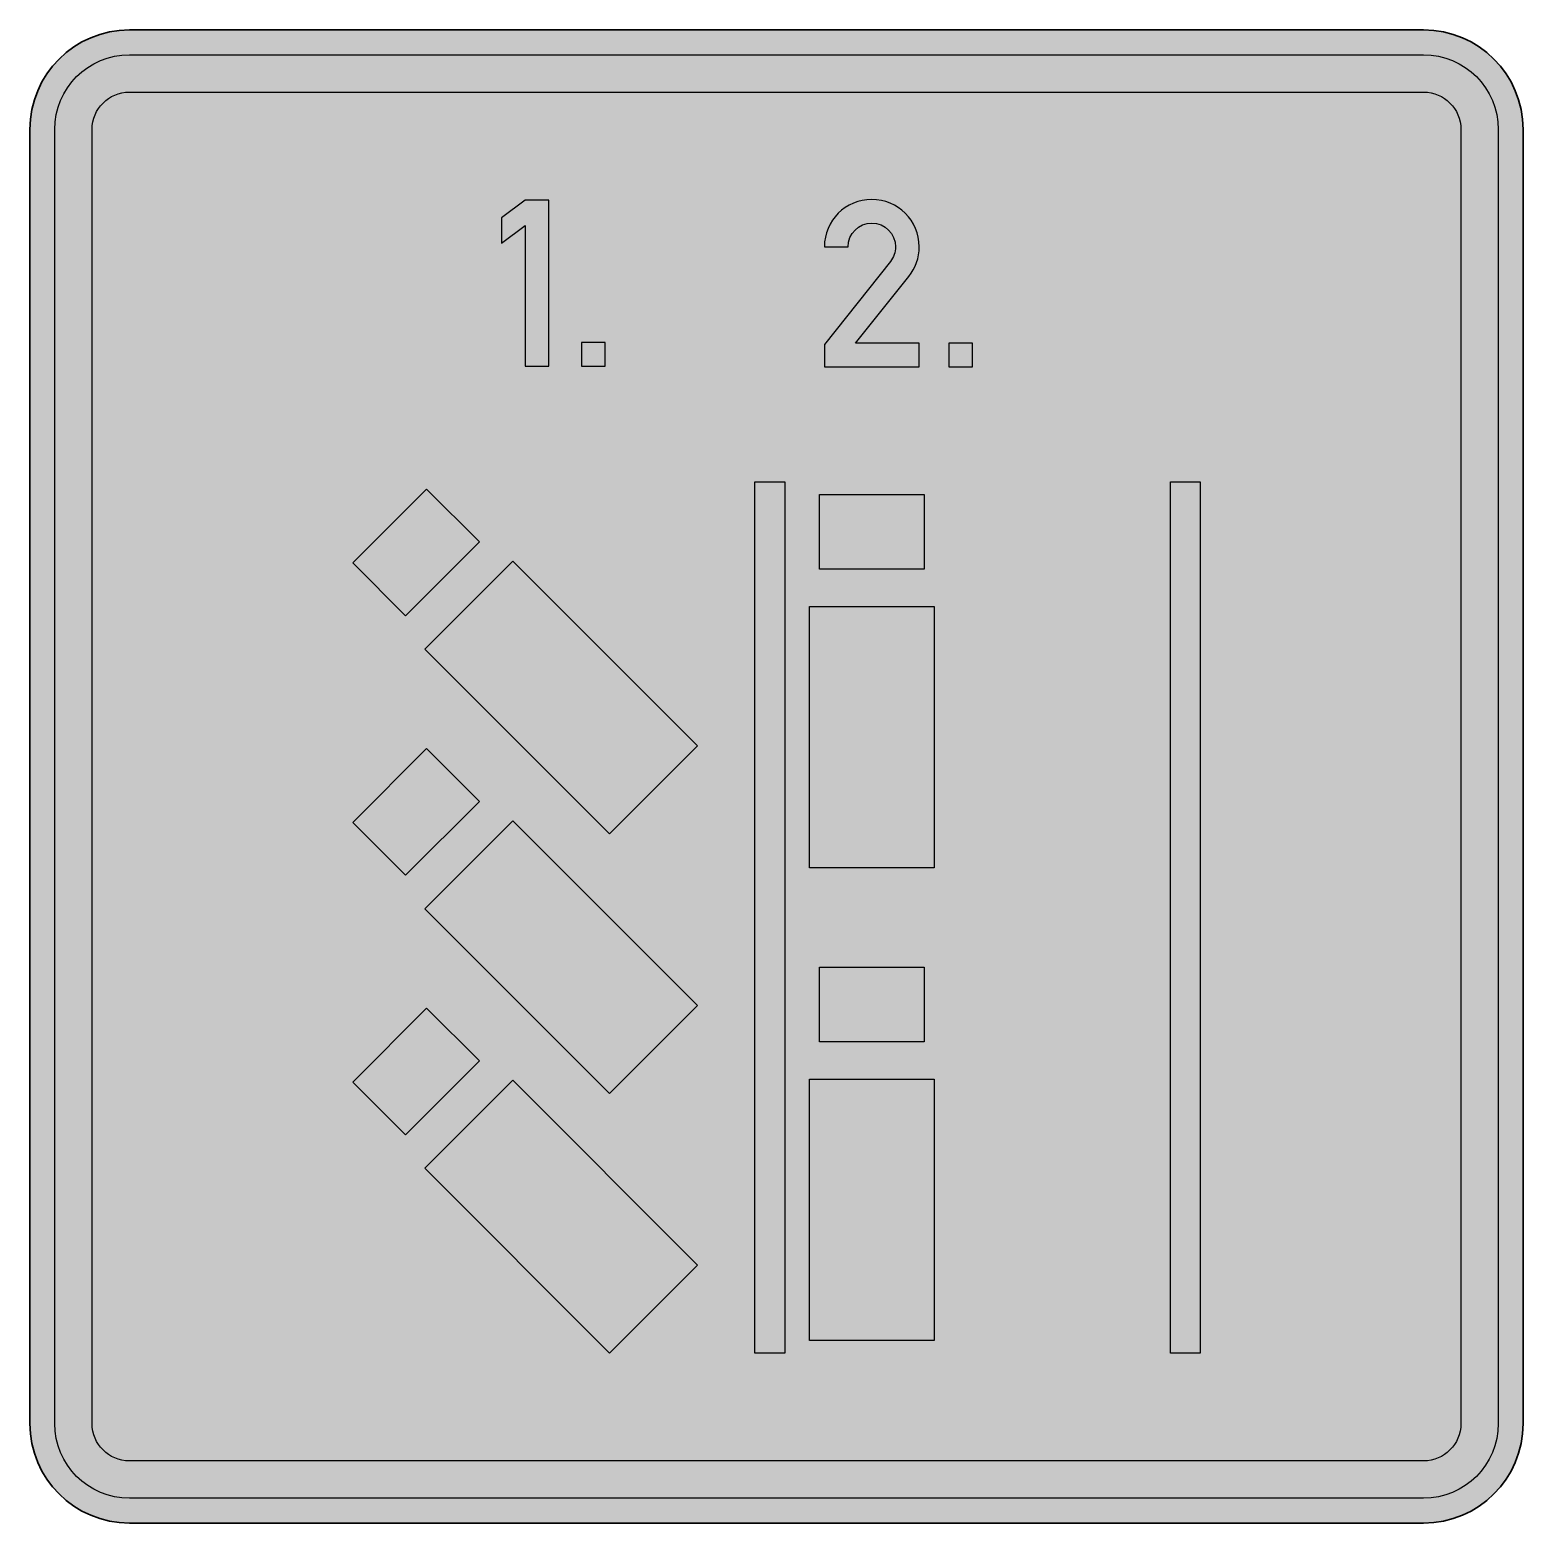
# Model space of a CAD drawing. Header units: centimetres. Extents: x 0 to 60, y 0 to 60.
import ezdxf

# ---------------------------------------------------------------- set-up
doc = ezdxf.new("R2010")
doc.units = ezdxf.units.CM
doc.header["$MEASUREMENT"] = 0
doc.layers.add('Ebene 1', color=7, linetype='Continuous')

msp = doc.modelspace()

# ---------------------------------------------------------------- hatches: boundary and pattern name
at = {"layer": 'Ebene 1', "true_color": 0xfefefe}
h = msp.add_hatch(color=7, dxfattribs=at)
edge = h.paths.add_edge_path()
edge.add_spline(control_points=[(56.00002, 0), (58.20915, 0), (59.99999, 1.79084), (59.99999, 3.99997), (59.99999, 3.99997), (59.99999, 55.99998), (59.99999, 55.99998), (59.99999, 58.20893), (58.20915, 59.99999), (56.00002, 59.99999), (56.00002, 59.99999), (4.00001, 59.99999), (4.00001, 59.99999), (1.79106, 59.99999), (0, 58.20893), (0, 55.99998), (0, 55.99998), (0, 3.99997), (0, 3.99997), (0, 1.79084), (1.79106, 0), (4.00001, 0), (4.00001, 0), (56.00002, 0), (56.00002, 0)], knot_values=[0, 0, 0, 0, 0.125, 0.125, 0.125, 0.25, 0.25, 0.25, 0.375, 0.375, 0.375, 0.5, 0.5, 0.5, 0.625, 0.625, 0.625, 0.75, 0.75, 0.75, 0.875, 0.875, 0.875, 1, 1, 1, 1], degree=3, periodic=1)
at = {"layer": 'Ebene 1', "true_color": 0x2b2a29}
h = msp.add_hatch(color=250, dxfattribs=at)
edge = h.paths.add_edge_path()
edge.add_spline(control_points=[(56.00002, 0.99997), (57.65688, 0.99997), (59.00002, 2.34311), (59.00002, 3.99997), (59.00002, 3.99997), (59.00002, 55.99998), (59.00002, 55.99998), (59.00002, 57.6568), (57.65688, 58.99968), (56.00002, 58.99968), (56.00002, 58.99968), (4.00001, 58.99968), (4.00001, 58.99968), (2.34319, 58.99968), (1.00031, 57.6568), (1.00031, 55.99998), (1.00031, 55.99998), (1.00031, 3.99997), (1.00031, 3.99997), (1.00031, 2.34311), (2.34319, 0.99997), (4.00001, 0.99997), (4.00001, 0.99997), (56.00002, 0.99997), (56.00002, 0.99997)], knot_values=[0, 0, 0, 0, 0.125, 0.125, 0.125, 0.25, 0.25, 0.25, 0.375, 0.375, 0.375, 0.5, 0.5, 0.5, 0.625, 0.625, 0.625, 0.75, 0.75, 0.75, 0.875, 0.875, 0.875, 1, 1, 1, 1], degree=3, periodic=1)
at = {"layer": 'Ebene 1', "true_color": 0xfefefe}
h = msp.add_hatch(color=7, dxfattribs=at)
edge = h.paths.add_edge_path()
edge.add_spline(control_points=[(56.00002, 2.5), (56.82846, 2.5), (57.49999, 3.17153), (57.49999, 3.99997), (57.49999, 3.99997), (57.49999, 55.99998), (57.49999, 55.99998), (57.49999, 56.82839), (56.82846, 57.50004), (56.00002, 57.50004), (56.00002, 57.50004), (4.00001, 57.50004), (4.00001, 57.50004), (3.1716, 57.50004), (2.49995, 56.82839), (2.49995, 55.99998), (2.49995, 55.99998), (2.49995, 3.99997), (2.49995, 3.99997), (2.49995, 3.17153), (3.1716, 2.5), (4.00001, 2.5), (4.00001, 2.5), (56.00002, 2.5), (56.00002, 2.5)], knot_values=[0, 0, 0, 0, 0.125, 0.125, 0.125, 0.25, 0.25, 0.25, 0.375, 0.375, 0.375, 0.5, 0.5, 0.5, 0.625, 0.625, 0.625, 0.75, 0.75, 0.75, 0.875, 0.875, 0.875, 1, 1, 1, 1], degree=3, periodic=1)
at = {"layer": 'Ebene 1', "true_color": 0x2b2a29}
h = msp.add_hatch(color=250, dxfattribs=at)
edge = h.paths.add_edge_path()
edge.add_spline(control_points=[(18.94757, 52.4429), (18.94757, 52.4429), (19.89995, 53.15719), (19.89995, 53.15719), (19.89995, 53.15719), (20.85233, 53.15719), (20.85233, 53.15719), (20.85233, 53.15719), (20.85233, 46.49052), (20.85233, 46.49052), (20.85233, 46.49052), (19.89995, 46.49052), (19.89995, 46.49052), (19.89995, 46.49052), (19.89995, 52.14528), (19.89995, 52.14528), (19.89995, 52.14528), (18.94757, 51.431), (18.94757, 51.431), (18.94757, 51.431), (18.94757, 52.4429), (18.94757, 52.4429), (18.94757, 52.4429), (18.94757, 52.4429), (18.94757, 52.4429)], knot_values=[0, 0, 0, 0, 0.125, 0.125, 0.125, 0.25, 0.25, 0.25, 0.375, 0.375, 0.375, 0.5, 0.5, 0.5, 0.625, 0.625, 0.625, 0.75, 0.75, 0.75, 0.875, 0.875, 0.875, 1, 1, 1, 1], degree=3, periodic=1)
at = {"layer": 'Ebene 1', "true_color": 0x9d9e9e}
h = msp.add_hatch(color=253, dxfattribs=at)
edge = h.paths.add_edge_path()
edge.add_spline(control_points=[(34.78185, 51.28219), (34.78185, 51.80817), (34.35545, 52.23457), (33.82947, 52.23457), (33.30348, 52.23457), (32.87709, 51.80817), (32.87709, 51.28219), (32.87709, 51.28219), (31.92471, 51.28219), (31.92471, 51.28219), (31.92471, 52.33416), (32.7775, 53.18695), (33.82947, 53.18695), (34.88144, 53.18695), (35.73423, 52.33416), (35.73423, 51.28218), (35.73423, 50.84984), (35.58715, 50.43037), (35.31716, 50.0927), (35.31716, 50.0927), (33.17471, 47.41314), (33.17471, 47.41314), (33.17471, 47.41314), (35.73423, 47.41314), (35.73423, 47.41314), (35.73423, 47.41314), (35.73423, 46.46076), (35.73423, 46.46076), (35.73423, 46.46076), (31.92471, 46.46076), (31.92471, 46.46076), (31.92471, 46.46076), (31.92471, 47.35362), (31.92471, 47.35362), (31.92471, 47.35362), (34.57516, 50.68976), (34.57516, 50.68976), (34.709, 50.85822), (34.78185, 51.06703), (34.78185, 51.28219), (34.78185, 51.28219), (34.78185, 51.28219), (34.78185, 51.28219)], knot_values=[0, 0, 0, 0, 0.07142857, 0.07142857, 0.07142857, 0.14285714, 0.14285714, 0.14285714, 0.21428571, 0.21428571, 0.21428571, 0.28571429, 0.28571429, 0.28571429, 0.35714286, 0.35714286, 0.35714286, 0.42857143, 0.42857143, 0.42857143, 0.5, 0.5, 0.5, 0.57142857, 0.57142857, 0.57142857, 0.64285714, 0.64285714, 0.64285714, 0.71428571, 0.71428571, 0.71428571, 0.78571429, 0.78571429, 0.78571429, 0.85714286, 0.85714286, 0.85714286, 0.92857143, 0.92857143, 0.92857143, 1, 1, 1, 1], degree=3, periodic=1)
at = {"layer": 'Ebene 1', "true_color": 0x2b2a29}
h = msp.add_hatch(color=250, dxfattribs=at)
edge = h.paths.add_edge_path()
edge.add_spline(control_points=[(22.16185, 47.4429), (22.16185, 47.4429), (23.11423, 47.4429), (23.11423, 47.4429), (23.11423, 47.4429), (23.11423, 46.49052), (23.11423, 46.49052), (23.11423, 46.49052), (22.16185, 46.49052), (22.16185, 46.49052), (22.16185, 46.49052), (22.16185, 47.4429), (22.16185, 47.4429), (22.16185, 47.4429), (22.16185, 47.4429), (22.16185, 47.4429)], knot_values=[0, 0, 0, 0, 0.2, 0.2, 0.2, 0.4, 0.4, 0.4, 0.6, 0.6, 0.6, 0.8, 0.8, 0.8, 1, 1, 1, 1], degree=3, periodic=1)
at = {"layer": 'Ebene 1', "true_color": 0x9d9e9e}
h = msp.add_hatch(color=253, dxfattribs=at)
edge = h.paths.add_edge_path()
edge.add_spline(control_points=[(36.92471, 47.41314), (36.92471, 47.41314), (37.87709, 47.41314), (37.87709, 47.41314), (37.87709, 47.41314), (37.87709, 46.46076), (37.87709, 46.46076), (37.87709, 46.46076), (36.92471, 46.46076), (36.92471, 46.46076), (36.92471, 46.46076), (36.92471, 47.41314), (36.92471, 47.41314), (36.92471, 47.41314), (36.92471, 47.41314), (36.92471, 47.41314)], knot_values=[0, 0, 0, 0, 0.2, 0.2, 0.2, 0.4, 0.4, 0.4, 0.6, 0.6, 0.6, 0.8, 0.8, 0.8, 1, 1, 1, 1], degree=3, periodic=1)
at = {"layer": 'Ebene 1', "true_color": 0x2b2a29}
h = msp.add_hatch(color=250, dxfattribs=at)
edge = h.paths.add_edge_path()
edge.add_spline(control_points=[(18.06147, 39.42919), (18.06147, 39.42919), (15.94013, 41.55052), (15.94013, 41.55052), (15.94013, 41.55052), (12.97027, 38.58066), (12.97027, 38.58066), (12.97027, 38.58066), (15.0916, 36.45932), (15.0916, 36.45932), (15.0916, 36.45932), (18.06147, 39.42919), (18.06147, 39.42919)], knot_values=[0, 0, 0, 0, 0.25, 0.25, 0.25, 0.5, 0.5, 0.5, 0.75, 0.75, 0.75, 1, 1, 1, 1], degree=3, periodic=1)
h = msp.add_hatch(color=250, dxfattribs=at)
edge = h.paths.add_edge_path()
edge.add_spline(control_points=[(29.12956, 6.83316), (29.12956, 6.83316), (30.32956, 6.83316), (30.32956, 6.83316), (30.32956, 6.83316), (30.32956, 41.83335), (30.32956, 41.83335), (30.32956, 41.83335), (29.12956, 41.83335), (29.12956, 41.83335), (29.12956, 41.83335), (29.12956, 6.83316), (29.12956, 6.83316)], knot_values=[0, 0, 0, 0, 0.25, 0.25, 0.25, 0.5, 0.5, 0.5, 0.75, 0.75, 0.75, 1, 1, 1, 1], degree=3, periodic=1)
h = msp.add_hatch(color=250, dxfattribs=at)
edge = h.paths.add_edge_path()
edge.add_spline(control_points=[(45.82965, 6.83316), (45.82965, 6.83316), (47.02965, 6.83316), (47.02965, 6.83316), (47.02965, 6.83316), (47.02965, 41.83335), (47.02965, 41.83335), (47.02965, 41.83335), (45.82965, 41.83335), (45.82965, 41.83335), (45.82965, 41.83335), (45.82965, 6.83316), (45.82965, 6.83316)], knot_values=[0, 0, 0, 0, 0.25, 0.25, 0.25, 0.5, 0.5, 0.5, 0.75, 0.75, 0.75, 1, 1, 1, 1], degree=3, periodic=1)
at = {"layer": 'Ebene 1', "true_color": 0x9d9e9e}
h = msp.add_hatch(color=253, dxfattribs=at)
edge = h.paths.add_edge_path()
edge.add_spline(control_points=[(35.92953, 38.33332), (35.92953, 38.33332), (35.92953, 41.33336), (35.92953, 41.33336), (35.92953, 41.33336), (31.7295, 41.33336), (31.7295, 41.33336), (31.7295, 41.33336), (31.7295, 38.33332), (31.7295, 38.33332), (31.7295, 38.33332), (35.92953, 38.33332), (35.92953, 38.33332)], knot_values=[0, 0, 0, 0, 0.25, 0.25, 0.25, 0.5, 0.5, 0.5, 0.75, 0.75, 0.75, 1, 1, 1, 1], degree=3, periodic=1)
at = {"layer": 'Ebene 1', "true_color": 0x2b2a29}
h = msp.add_hatch(color=250, dxfattribs=at)
edge = h.paths.add_edge_path()
edge.add_spline(control_points=[(23.29407, 27.69122), (23.29407, 27.69122), (26.82957, 31.22676), (26.82957, 31.22676), (26.82957, 31.22676), (19.40497, 38.65136), (19.40497, 38.65136), (19.40497, 38.65136), (15.86943, 35.11582), (15.86943, 35.11582), (15.86943, 35.11582), (23.29407, 27.69122), (23.29407, 27.69122)], knot_values=[0, 0, 0, 0, 0.25, 0.25, 0.25, 0.5, 0.5, 0.5, 0.75, 0.75, 0.75, 1, 1, 1, 1], degree=3, periodic=1)
at = {"layer": 'Ebene 1', "true_color": 0x9d9e9e}
h = msp.add_hatch(color=253, dxfattribs=at)
edge = h.paths.add_edge_path()
edge.add_spline(control_points=[(31.32953, 26.33336), (31.32953, 26.33336), (36.3295, 26.33336), (36.3295, 26.33336), (36.3295, 26.33336), (36.3295, 36.83332), (36.3295, 36.83332), (36.3295, 36.83332), (31.32953, 36.83332), (31.32953, 36.83332), (31.32953, 36.83332), (31.32953, 26.33336), (31.32953, 26.33336)], knot_values=[0, 0, 0, 0, 0.25, 0.25, 0.25, 0.5, 0.5, 0.5, 0.75, 0.75, 0.75, 1, 1, 1, 1], degree=3, periodic=1)
at = {"layer": 'Ebene 1', "true_color": 0x2b2a29}
h = msp.add_hatch(color=250, dxfattribs=at)
edge = h.paths.add_edge_path()
edge.add_spline(control_points=[(18.06147, 29.00016), (18.06147, 29.00016), (15.94013, 31.12149), (15.94013, 31.12149), (15.94013, 31.12149), (12.97027, 28.15162), (12.97027, 28.15162), (12.97027, 28.15162), (15.0916, 26.03029), (15.0916, 26.03029), (15.0916, 26.03029), (18.06147, 29.00016), (18.06147, 29.00016)], knot_values=[0, 0, 0, 0, 0.25, 0.25, 0.25, 0.5, 0.5, 0.5, 0.75, 0.75, 0.75, 1, 1, 1, 1], degree=3, periodic=1)
h = msp.add_hatch(color=250, dxfattribs=at)
edge = h.paths.add_edge_path()
edge.add_spline(control_points=[(23.29407, 17.26219), (23.29407, 17.26219), (26.82957, 20.79772), (26.82957, 20.79772), (26.82957, 20.79772), (19.40497, 28.22232), (19.40497, 28.22232), (19.40497, 28.22232), (15.86943, 24.68679), (15.86943, 24.68679), (15.86943, 24.68679), (23.29407, 17.26219), (23.29407, 17.26219)], knot_values=[0, 0, 0, 0, 0.25, 0.25, 0.25, 0.5, 0.5, 0.5, 0.75, 0.75, 0.75, 1, 1, 1, 1], degree=3, periodic=1)
at = {"layer": 'Ebene 1', "true_color": 0x9d9e9e}
h = msp.add_hatch(color=253, dxfattribs=at)
edge = h.paths.add_edge_path()
edge.add_spline(control_points=[(35.92953, 19.33316), (35.92953, 19.33316), (35.92953, 22.33316), (35.92953, 22.33316), (35.92953, 22.33316), (31.7295, 22.33316), (31.7295, 22.33316), (31.7295, 22.33316), (31.7295, 19.33316), (31.7295, 19.33316), (31.7295, 19.33316), (35.92953, 19.33316), (35.92953, 19.33316)], knot_values=[0, 0, 0, 0, 0.25, 0.25, 0.25, 0.5, 0.5, 0.5, 0.75, 0.75, 0.75, 1, 1, 1, 1], degree=3, periodic=1)
at = {"layer": 'Ebene 1', "true_color": 0x2b2a29}
h = msp.add_hatch(color=250, dxfattribs=at)
edge = h.paths.add_edge_path()
edge.add_spline(control_points=[(18.06147, 18.57112), (18.06147, 18.57112), (15.94013, 20.69246), (15.94013, 20.69246), (15.94013, 20.69246), (12.97027, 17.72259), (12.97027, 17.72259), (12.97027, 17.72259), (15.0916, 15.60126), (15.0916, 15.60126), (15.0916, 15.60126), (18.06147, 18.57112), (18.06147, 18.57112)], knot_values=[0, 0, 0, 0, 0.25, 0.25, 0.25, 0.5, 0.5, 0.5, 0.75, 0.75, 0.75, 1, 1, 1, 1], degree=3, periodic=1)
h = msp.add_hatch(color=250, dxfattribs=at)
edge = h.paths.add_edge_path()
edge.add_spline(control_points=[(23.29407, 6.83316), (23.29407, 6.83316), (26.82957, 10.36869), (26.82957, 10.36869), (26.82957, 10.36869), (19.40497, 17.79329), (19.40497, 17.79329), (19.40497, 17.79329), (15.86943, 14.25776), (15.86943, 14.25776), (15.86943, 14.25776), (23.29407, 6.83316), (23.29407, 6.83316)], knot_values=[0, 0, 0, 0, 0.25, 0.25, 0.25, 0.5, 0.5, 0.5, 0.75, 0.75, 0.75, 1, 1, 1, 1], degree=3, periodic=1)
at = {"layer": 'Ebene 1', "true_color": 0x9d9e9e}
h = msp.add_hatch(color=253, dxfattribs=at)
edge = h.paths.add_edge_path()
edge.add_spline(control_points=[(31.32953, 7.33316), (31.32953, 7.33316), (36.3295, 7.33316), (36.3295, 7.33316), (36.3295, 7.33316), (36.3295, 17.83316), (36.3295, 17.83316), (36.3295, 17.83316), (31.32953, 17.83316), (31.32953, 17.83316), (31.32953, 17.83316), (31.32953, 7.33316), (31.32953, 7.33316)], knot_values=[0, 0, 0, 0, 0.25, 0.25, 0.25, 0.5, 0.5, 0.5, 0.75, 0.75, 0.75, 1, 1, 1, 1], degree=3, periodic=1)

# ---------------------------------------------------------------- linework, layer by layer
at = {"layer": 'Ebene 1', "color": 7}
for points in [[(56.00002, 0), (58.20915, 0), (59.99999, 1.79084), (59.99999, 3.99997), (59.99999, 3.99997), (59.99999, 55.99998), (59.99999, 55.99998), (59.99999, 58.20893), (58.20915, 59.99999), (56.00002, 59.99999), (56.00002, 59.99999), (4.00001, 59.99999), (4.00001, 59.99999), (1.79106, 59.99999), (0, 58.20893), (0, 55.99998), (0, 55.99998), (0, 3.99997), (0, 3.99997), (0, 1.79084), (1.79106, 0), (4.00001, 0), (4.00001, 0), (56.00002, 0), (56.00002, 0)], [(56.00002, 2.5), (56.82846, 2.5), (57.49999, 3.17153), (57.49999, 3.99997), (57.49999, 3.99997), (57.49999, 55.99998), (57.49999, 55.99998), (57.49999, 56.82839), (56.82846, 57.50004), (56.00002, 57.50004), (56.00002, 57.50004), (4.00001, 57.50004), (4.00001, 57.50004), (3.1716, 57.50004), (2.49995, 56.82839), (2.49995, 55.99998), (2.49995, 55.99998), (2.49995, 3.99997), (2.49995, 3.99997), (2.49995, 3.17153), (3.1716, 2.5), (4.00001, 2.5), (4.00001, 2.5), (56.00002, 2.5), (56.00002, 2.5)]]:
    msp.add_open_spline(points, degree=3, knots=[0, 0, 0, 0, 0.125, 0.125, 0.125, 0.25, 0.25, 0.25, 0.375, 0.375, 0.375, 0.5, 0.5, 0.5, 0.625, 0.625, 0.625, 0.75, 0.75, 0.75, 0.875, 0.875, 0.875, 1, 1, 1, 1], dxfattribs=at)
at = {"layer": 'Ebene 1', "color": 250, "lineweight": 35}
msp.add_open_spline([(56.00002, 0), (58.20915, 0), (59.99999, 1.79084), (59.99999, 3.99997), (59.99999, 3.99997), (59.99999, 55.99998), (59.99999, 55.99998), (59.99999, 58.20893), (58.20915, 59.99999), (56.00002, 59.99999), (56.00002, 59.99999), (4.00001, 59.99999), (4.00001, 59.99999), (1.79106, 59.99999), (0, 58.20893), (0, 55.99998), (0, 55.99998), (0, 3.99997), (0, 3.99997), (0, 1.79084), (1.79106, 0), (4.00001, 0), (4.00001, 0), (56.00002, 0), (56.00002, 0)], degree=3, knots=[0, 0, 0, 0, 0.125, 0.125, 0.125, 0.25, 0.25, 0.25, 0.375, 0.375, 0.375, 0.5, 0.5, 0.5, 0.625, 0.625, 0.625, 0.75, 0.75, 0.75, 0.875, 0.875, 0.875, 1, 1, 1, 1], dxfattribs=at)
at = {"layer": 'Ebene 1', "color": 250}
for points, knots in [([(56.00002, 0.99997), (57.65688, 0.99997), (59.00002, 2.34311), (59.00002, 3.99997), (59.00002, 3.99997), (59.00002, 55.99998), (59.00002, 55.99998), (59.00002, 57.6568), (57.65688, 58.99968), (56.00002, 58.99968), (56.00002, 58.99968), (4.00001, 58.99968), (4.00001, 58.99968), (2.34319, 58.99968), (1.00031, 57.6568), (1.00031, 55.99998), (1.00031, 55.99998), (1.00031, 3.99997), (1.00031, 3.99997), (1.00031, 2.34311), (2.34319, 0.99997), (4.00001, 0.99997), (4.00001, 0.99997), (56.00002, 0.99997), (56.00002, 0.99997)], [0, 0, 0, 0, 0.125, 0.125, 0.125, 0.25, 0.25, 0.25, 0.375, 0.375, 0.375, 0.5, 0.5, 0.5, 0.625, 0.625, 0.625, 0.75, 0.75, 0.75, 0.875, 0.875, 0.875, 1, 1, 1, 1]), ([(18.94757, 52.4429), (18.94757, 52.4429), (19.89995, 53.15719), (19.89995, 53.15719), (19.89995, 53.15719), (20.85233, 53.15719), (20.85233, 53.15719), (20.85233, 53.15719), (20.85233, 46.49052), (20.85233, 46.49052), (20.85233, 46.49052), (19.89995, 46.49052), (19.89995, 46.49052), (19.89995, 46.49052), (19.89995, 52.14528), (19.89995, 52.14528), (19.89995, 52.14528), (18.94757, 51.431), (18.94757, 51.431), (18.94757, 51.431), (18.94757, 52.4429), (18.94757, 52.4429), (18.94757, 52.4429), (18.94757, 52.4429), (18.94757, 52.4429)], [0, 0, 0, 0, 0.125, 0.125, 0.125, 0.25, 0.25, 0.25, 0.375, 0.375, 0.375, 0.5, 0.5, 0.5, 0.625, 0.625, 0.625, 0.75, 0.75, 0.75, 0.875, 0.875, 0.875, 1, 1, 1, 1]), ([(22.16185, 47.4429), (22.16185, 47.4429), (23.11423, 47.4429), (23.11423, 47.4429), (23.11423, 47.4429), (23.11423, 46.49052), (23.11423, 46.49052), (23.11423, 46.49052), (22.16185, 46.49052), (22.16185, 46.49052), (22.16185, 46.49052), (22.16185, 47.4429), (22.16185, 47.4429), (22.16185, 47.4429), (22.16185, 47.4429), (22.16185, 47.4429)], [0, 0, 0, 0, 0.2, 0.2, 0.2, 0.4, 0.4, 0.4, 0.6, 0.6, 0.6, 0.8, 0.8, 0.8, 1, 1, 1, 1]), ([(18.06147, 39.42919), (18.06147, 39.42919), (15.94013, 41.55052), (15.94013, 41.55052), (15.94013, 41.55052), (12.97027, 38.58066), (12.97027, 38.58066), (12.97027, 38.58066), (15.0916, 36.45932), (15.0916, 36.45932), (15.0916, 36.45932), (18.06147, 39.42919), (18.06147, 39.42919)], [0, 0, 0, 0, 0.25, 0.25, 0.25, 0.5, 0.5, 0.5, 0.75, 0.75, 0.75, 1, 1, 1, 1]), ([(29.12956, 6.83316), (29.12956, 6.83316), (30.32956, 6.83316), (30.32956, 6.83316), (30.32956, 6.83316), (30.32956, 41.83335), (30.32956, 41.83335), (30.32956, 41.83335), (29.12956, 41.83335), (29.12956, 41.83335), (29.12956, 41.83335), (29.12956, 6.83316), (29.12956, 6.83316)], [0, 0, 0, 0, 0.25, 0.25, 0.25, 0.5, 0.5, 0.5, 0.75, 0.75, 0.75, 1, 1, 1, 1]), ([(45.82965, 6.83316), (45.82965, 6.83316), (47.02965, 6.83316), (47.02965, 6.83316), (47.02965, 6.83316), (47.02965, 41.83335), (47.02965, 41.83335), (47.02965, 41.83335), (45.82965, 41.83335), (45.82965, 41.83335), (45.82965, 41.83335), (45.82965, 6.83316), (45.82965, 6.83316)], [0, 0, 0, 0, 0.25, 0.25, 0.25, 0.5, 0.5, 0.5, 0.75, 0.75, 0.75, 1, 1, 1, 1]), ([(23.29407, 27.69122), (23.29407, 27.69122), (26.82957, 31.22676), (26.82957, 31.22676), (26.82957, 31.22676), (19.40497, 38.65136), (19.40497, 38.65136), (19.40497, 38.65136), (15.86943, 35.11582), (15.86943, 35.11582), (15.86943, 35.11582), (23.29407, 27.69122), (23.29407, 27.69122)], [0, 0, 0, 0, 0.25, 0.25, 0.25, 0.5, 0.5, 0.5, 0.75, 0.75, 0.75, 1, 1, 1, 1]), ([(18.06147, 29.00016), (18.06147, 29.00016), (15.94013, 31.12149), (15.94013, 31.12149), (15.94013, 31.12149), (12.97027, 28.15162), (12.97027, 28.15162), (12.97027, 28.15162), (15.0916, 26.03029), (15.0916, 26.03029), (15.0916, 26.03029), (18.06147, 29.00016), (18.06147, 29.00016)], [0, 0, 0, 0, 0.25, 0.25, 0.25, 0.5, 0.5, 0.5, 0.75, 0.75, 0.75, 1, 1, 1, 1]), ([(23.29407, 17.26219), (23.29407, 17.26219), (26.82957, 20.79772), (26.82957, 20.79772), (26.82957, 20.79772), (19.40497, 28.22232), (19.40497, 28.22232), (19.40497, 28.22232), (15.86943, 24.68679), (15.86943, 24.68679), (15.86943, 24.68679), (23.29407, 17.26219), (23.29407, 17.26219)], [0, 0, 0, 0, 0.25, 0.25, 0.25, 0.5, 0.5, 0.5, 0.75, 0.75, 0.75, 1, 1, 1, 1]), ([(18.06147, 18.57112), (18.06147, 18.57112), (15.94013, 20.69246), (15.94013, 20.69246), (15.94013, 20.69246), (12.97027, 17.72259), (12.97027, 17.72259), (12.97027, 17.72259), (15.0916, 15.60126), (15.0916, 15.60126), (15.0916, 15.60126), (18.06147, 18.57112), (18.06147, 18.57112)], [0, 0, 0, 0, 0.25, 0.25, 0.25, 0.5, 0.5, 0.5, 0.75, 0.75, 0.75, 1, 1, 1, 1]), ([(23.29407, 6.83316), (23.29407, 6.83316), (26.82957, 10.36869), (26.82957, 10.36869), (26.82957, 10.36869), (19.40497, 17.79329), (19.40497, 17.79329), (19.40497, 17.79329), (15.86943, 14.25776), (15.86943, 14.25776), (15.86943, 14.25776), (23.29407, 6.83316), (23.29407, 6.83316)], [0, 0, 0, 0, 0.25, 0.25, 0.25, 0.5, 0.5, 0.5, 0.75, 0.75, 0.75, 1, 1, 1, 1])]:
    msp.add_open_spline(points, degree=3, knots=knots, dxfattribs=at)
at = {"layer": 'Ebene 1', "color": 253}
for points, knots in [([(34.78185, 51.28219), (34.78185, 51.80817), (34.35545, 52.23457), (33.82947, 52.23457), (33.30348, 52.23457), (32.87709, 51.80817), (32.87709, 51.28219), (32.87709, 51.28219), (31.92471, 51.28219), (31.92471, 51.28219), (31.92471, 52.33416), (32.7775, 53.18695), (33.82947, 53.18695), (34.88144, 53.18695), (35.73423, 52.33416), (35.73423, 51.28218), (35.73423, 50.84984), (35.58715, 50.43037), (35.31716, 50.0927), (35.31716, 50.0927), (33.17471, 47.41314), (33.17471, 47.41314), (33.17471, 47.41314), (35.73423, 47.41314), (35.73423, 47.41314), (35.73423, 47.41314), (35.73423, 46.46076), (35.73423, 46.46076), (35.73423, 46.46076), (31.92471, 46.46076), (31.92471, 46.46076), (31.92471, 46.46076), (31.92471, 47.35362), (31.92471, 47.35362), (31.92471, 47.35362), (34.57516, 50.68976), (34.57516, 50.68976), (34.709, 50.85822), (34.78185, 51.06703), (34.78185, 51.28219), (34.78185, 51.28219), (34.78185, 51.28219), (34.78185, 51.28219)], [0, 0, 0, 0, 0.07142857, 0.07142857, 0.07142857, 0.14285714, 0.14285714, 0.14285714, 0.21428571, 0.21428571, 0.21428571, 0.28571429, 0.28571429, 0.28571429, 0.35714286, 0.35714286, 0.35714286, 0.42857143, 0.42857143, 0.42857143, 0.5, 0.5, 0.5, 0.57142857, 0.57142857, 0.57142857, 0.64285714, 0.64285714, 0.64285714, 0.71428571, 0.71428571, 0.71428571, 0.78571429, 0.78571429, 0.78571429, 0.85714286, 0.85714286, 0.85714286, 0.92857143, 0.92857143, 0.92857143, 1, 1, 1, 1]), ([(36.92471, 47.41314), (36.92471, 47.41314), (37.87709, 47.41314), (37.87709, 47.41314), (37.87709, 47.41314), (37.87709, 46.46076), (37.87709, 46.46076), (37.87709, 46.46076), (36.92471, 46.46076), (36.92471, 46.46076), (36.92471, 46.46076), (36.92471, 47.41314), (36.92471, 47.41314), (36.92471, 47.41314), (36.92471, 47.41314), (36.92471, 47.41314)], [0, 0, 0, 0, 0.2, 0.2, 0.2, 0.4, 0.4, 0.4, 0.6, 0.6, 0.6, 0.8, 0.8, 0.8, 1, 1, 1, 1]), ([(35.92953, 38.33332), (35.92953, 38.33332), (35.92953, 41.33336), (35.92953, 41.33336), (35.92953, 41.33336), (31.7295, 41.33336), (31.7295, 41.33336), (31.7295, 41.33336), (31.7295, 38.33332), (31.7295, 38.33332), (31.7295, 38.33332), (35.92953, 38.33332), (35.92953, 38.33332)], [0, 0, 0, 0, 0.25, 0.25, 0.25, 0.5, 0.5, 0.5, 0.75, 0.75, 0.75, 1, 1, 1, 1]), ([(31.32953, 26.33336), (31.32953, 26.33336), (36.3295, 26.33336), (36.3295, 26.33336), (36.3295, 26.33336), (36.3295, 36.83332), (36.3295, 36.83332), (36.3295, 36.83332), (31.32953, 36.83332), (31.32953, 36.83332), (31.32953, 36.83332), (31.32953, 26.33336), (31.32953, 26.33336)], [0, 0, 0, 0, 0.25, 0.25, 0.25, 0.5, 0.5, 0.5, 0.75, 0.75, 0.75, 1, 1, 1, 1]), ([(35.92953, 19.33316), (35.92953, 19.33316), (35.92953, 22.33316), (35.92953, 22.33316), (35.92953, 22.33316), (31.7295, 22.33316), (31.7295, 22.33316), (31.7295, 22.33316), (31.7295, 19.33316), (31.7295, 19.33316), (31.7295, 19.33316), (35.92953, 19.33316), (35.92953, 19.33316)], [0, 0, 0, 0, 0.25, 0.25, 0.25, 0.5, 0.5, 0.5, 0.75, 0.75, 0.75, 1, 1, 1, 1]), ([(31.32953, 7.33316), (31.32953, 7.33316), (36.3295, 7.33316), (36.3295, 7.33316), (36.3295, 7.33316), (36.3295, 17.83316), (36.3295, 17.83316), (36.3295, 17.83316), (31.32953, 17.83316), (31.32953, 17.83316), (31.32953, 17.83316), (31.32953, 7.33316), (31.32953, 7.33316)], [0, 0, 0, 0, 0.25, 0.25, 0.25, 0.5, 0.5, 0.5, 0.75, 0.75, 0.75, 1, 1, 1, 1])]:
    msp.add_open_spline(points, degree=3, knots=knots, dxfattribs=at)

doc.saveas('drawing.dxf')
